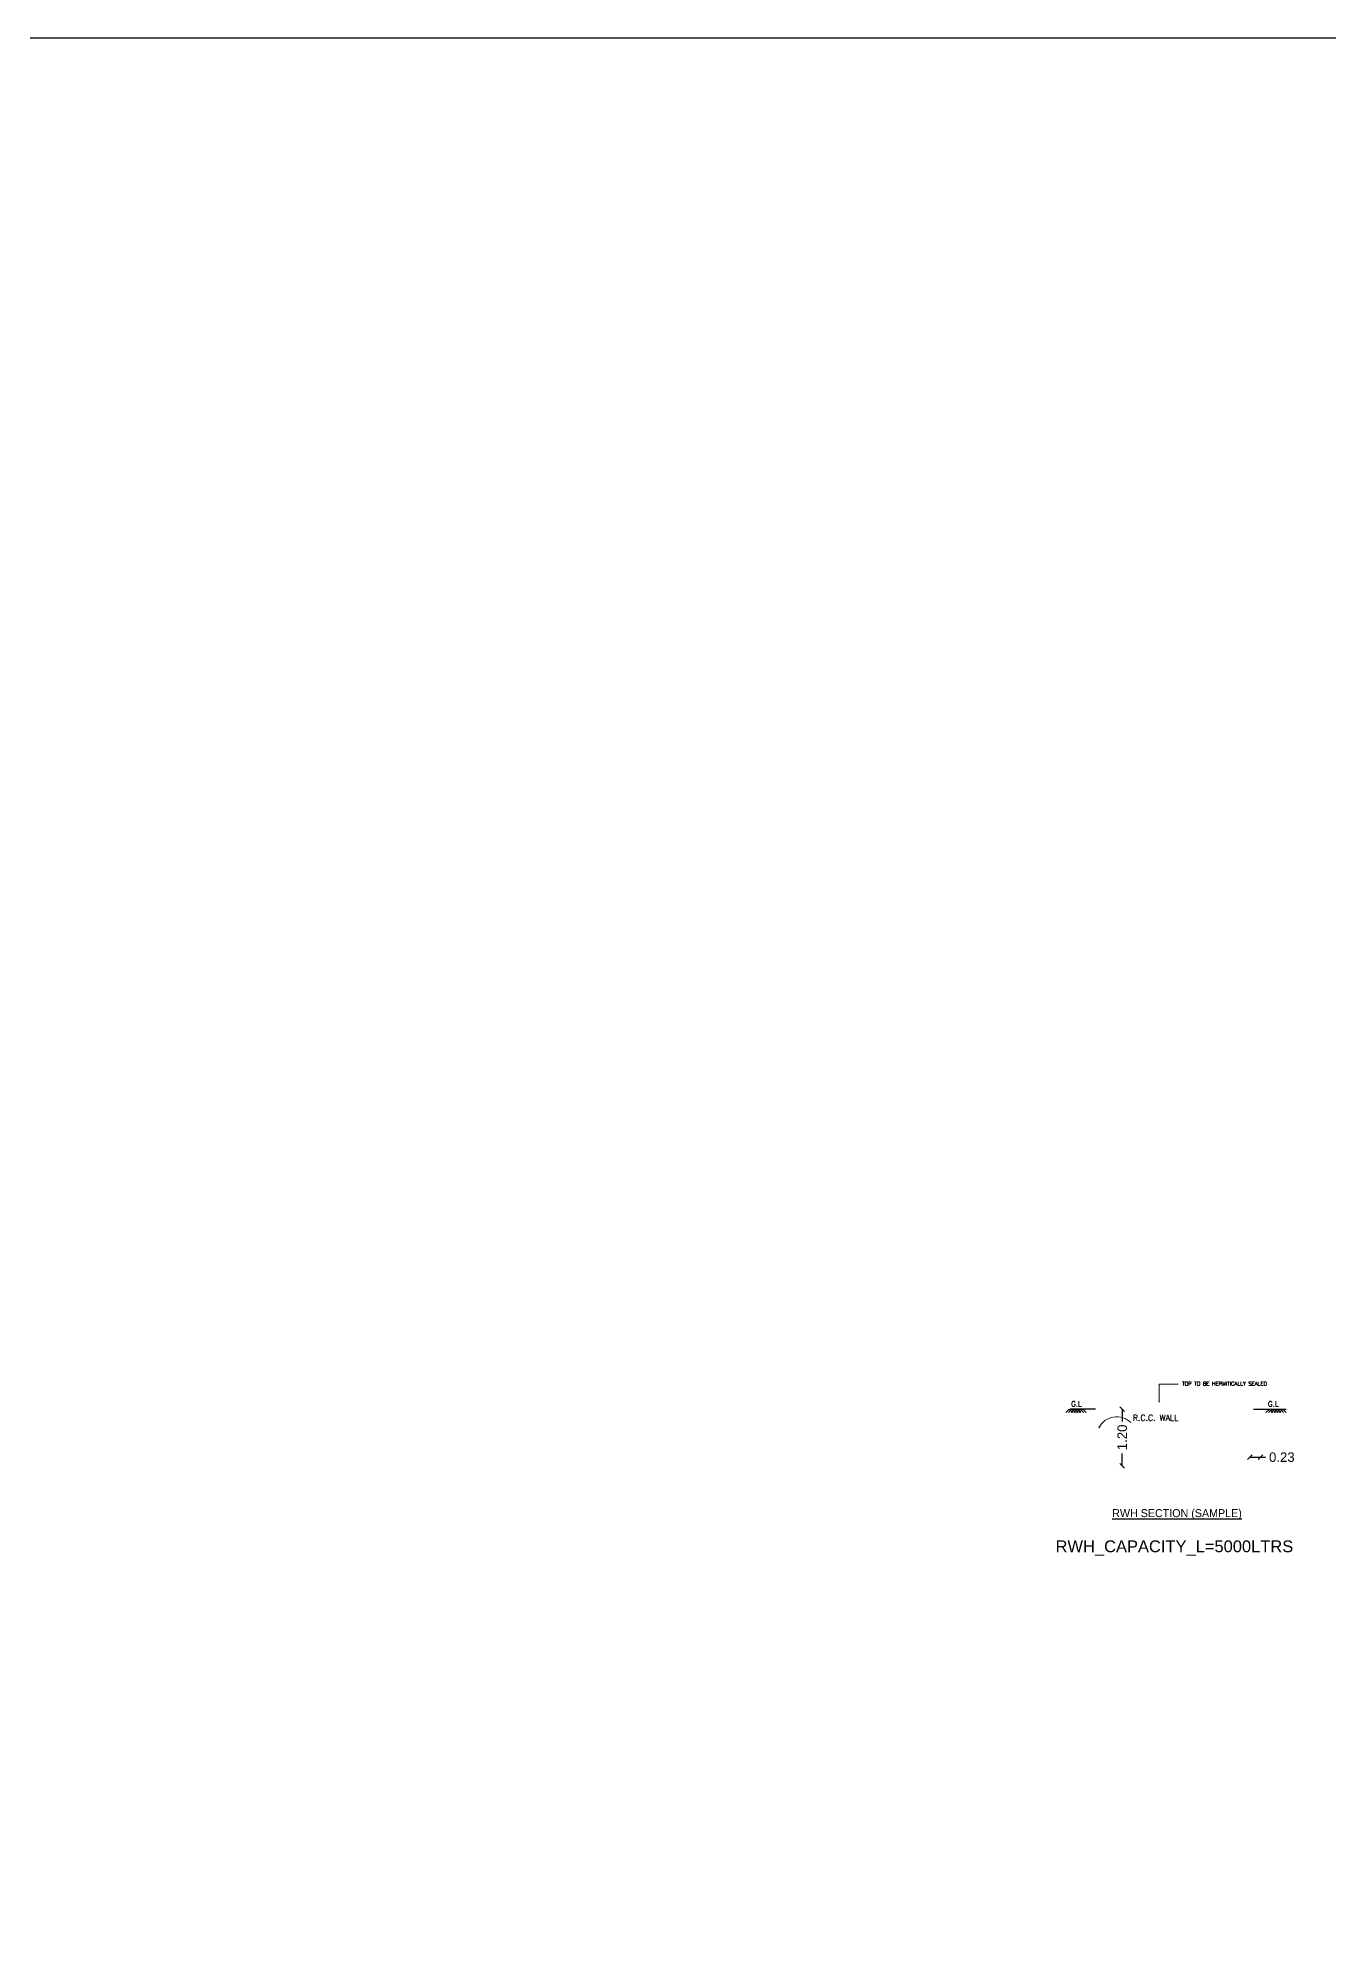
# Model space of a CAD drawing. Header units: metres. Extents: x 145568 to 146222, y 212280 to 212437.
# Drawn here: x 145595.79 to 145623.12, y 212396.46 to 212436.7 of the extents above; entities that cross this region are included whole.
import ezdxf

# ---------------------------------------------------------------- set-up
doc = ezdxf.new("R2010")
doc.units = ezdxf.units.M
doc.linetypes.add('HIDDEN', pattern=[0.375, 0.25, -0.125])
for name, color, linetype, lineweight in [('Dim', 6, 'Continuous', 9), ('FURN', 33, 'Continuous', 18), ('TEXT', 4, 'HIDDEN', 30)]:
    doc.layers.add(name, color=color, linetype=linetype, lineweight=lineweight)
for name, color, linetype in [('ED', 30, 'Continuous'), ('RWH', 130, 'Continuous'), ('TE', 7, 'Continuous'), ('WAL', 1, 'Continuous')]:
    doc.layers.add(name, color=color, linetype=linetype)
doc.styles.get("Standard").update_dxf_attribs({"font": 'arial.ttf'})
doc.styles.add('T', font='ROMAND.shx', dxfattribs={"width": 0.9, "height": 10})
doc.styles.add('T1', font='ROMANS.shx', dxfattribs={"width": 0.96, "height": 4})
doc.styles.add('UATEXT', font='GOTHIC.TTF')
doc.dimstyles.new('app', dxfattribs={"dimtxt": 0.2, "dimasz": 0.1, "dimexe": 0.18, "dimexo": 0.0625, "dimgap": 0.09, "dimtad": 0, "dimzin": 0, "dimdsep": 46, "dimtxsty": 'Standard', "dimblk": 'OBLIQUE', "dimcen": 0.09, "dimse1": 1, "dimse2": 1, "dimadec": 0, "dimazin": 0, "dimtfac": 1, "dimtofl": 0, "dimtmove": 0, "dimatfit": 3, "dimfxl": 0, "dimtolj": 1, "dimtzin": 0, "dimarcsym": 0})

# ---------------------------------------------------------------- blocks, each defined once
blk = doc.blocks.new('ARROW2')
at = {"layer": 'FURN'}
for points in [[(0, 0, 0, 1.41, 0), (-4, 4, 1.41, 1.41, 0)], [(0, 0, 0, 1.41, 0), (4, 4, 1.41, 1.41, 0)]]:
    blk.add_lwpolyline(points, format="xyseb", dxfattribs=at)
blk = doc.blocks.new('_Oblique')
at = {"color": 0, "linetype": 'ByBlock', "lineweight": -2}
blk.add_line((-0.5, -0.5), (0.5, 0.5), dxfattribs=at)
blk = doc.blocks.new('*D54')
at = {"layer": 'Defpoints', "color": 0}
for p in [(145621.696, 212406.629), (145621.467, 212406.448), (145621.696, 212406.448)]:
    blk.add_point(p, dxfattribs=at)
at = {"layer": 'ED', "color": 0, "lineweight": -2}
for p, q in [((145621.467, 212406.629), (145621.696, 212406.629)), ((145621.696, 212406.629), (145621.796, 212406.629))]:
    blk.add_line(p, q, dxfattribs=at)
at = {"layer": 'ED', "color": 0, "lineweight": -2, "xscale": 0.1, "yscale": 0.1, "zscale": 0.1, "rotation": 180}
blk.add_blockref('_Oblique', (145621.467, 212406.629), dxfattribs=at)
at = {"layer": 'ED', "color": 0, "lineweight": -2, "xscale": 0.1, "yscale": 0.1, "zscale": 0.1}
blk.add_blockref('_Oblique', (145621.696, 212406.629), dxfattribs=at)
at = {"layer": 'ED', "color": 0, "insert": (145622.145, 212406.629), "char_height": 0.2, "attachment_point": 5}
blk.add_mtext('\\A1;0.23', dxfattribs=at)
blk = doc.blocks.new('*D55')
at = {"layer": 'Defpoints', "color": 0}
for p in [(145618.271, 212407.648), (145618.763, 212407.648), (145618.271, 212406.448)]:
    blk.add_point(p, dxfattribs=at)
at = {"layer": 'RWH', "color": 0, "lineweight": -2}
for p, q in [((145618.763, 212407.648), (145618.763, 212407.388)), ((145618.763, 212406.448), (145618.763, 212406.708))]:
    blk.add_line(p, q, dxfattribs=at)
at = {"layer": 'RWH', "color": 0, "lineweight": -2, "xscale": 0.1, "yscale": 0.1, "zscale": 0.1}
for p, rotation in [((145618.763, 212407.648), 90), ((145618.763, 212406.448), 270)]:
    blk.add_blockref('_Oblique', p, dxfattribs=dict(at, rotation=rotation))
at = {"layer": 'RWH', "color": 0, "insert": (145618.763, 212407.048), "char_height": 0.2, "attachment_point": 5, "rotation": 90}
blk.add_mtext('\\A1;1.20', dxfattribs=at)

msp = doc.modelspace()

# ---------------------------------------------------------------- linework, layer by layer
at = {"color": 64}
msp.add_lwpolyline([(145567.5421, 212436.703), (146222.2739, 212436.703), (146222.2739, 212279.5715), (145567.5421, 212279.5715)], close=True, dxfattribs=at)
at = {"layer": 'Defpoints', "color": 0, "linetype": 'ByBlock'}
for p in [(145618.6323, 212407.6483), (145618.6323, 212406.4483)]:
    msp.add_point(p, dxfattribs=at)
at = {"layer": 'FURN'}
for p, q in [((145619.5435, 212408.1773), (145619.9458, 212408.1773)), ((145619.5435, 212407.7984), (145619.5435, 212408.1773))]:
    msp.add_line(p, q, dxfattribs=at)
msp.add_arc((145618.6472, 212407.065), 0.4204, 44.83645, 153.69582, dxfattribs=at)
at = {"layer": 'WAL'}
for p, q in [((145617.5679, 212407.5736), (145617.6402, 212407.6498)), ((145617.625, 212407.5736), (145617.6973, 212407.6498)), ((145617.7126, 212407.5736), (145617.6402, 212407.6498)), ((145617.6821, 212407.5736), (145617.7544, 212407.6498)), ((145617.7697, 212407.5736), (145617.6973, 212407.6498)), ((145617.7392, 212407.5736), (145617.8115, 212407.6498)), ((145617.8268, 212407.5736), (145617.7544, 212407.6498)), ((145617.7963, 212407.5736), (145617.8686, 212407.6498)), ((145617.8534, 212407.5736), (145617.9257, 212407.6498)), ((145617.941, 212407.5736), (145617.8686, 212407.6498)), ((145621.8081, 212407.5736), (145621.8805, 212407.6498)), ((145621.8652, 212407.5736), (145621.9376, 212407.6498)), ((145621.9529, 212407.5736), (145621.8805, 212407.6498)), ((145621.9223, 212407.5736), (145621.9947, 212407.6498)), ((145622.01, 212407.5736), (145621.9376, 212407.6498)), ((145621.9794, 212407.5736), (145622.0518, 212407.6498)), ((145622.0671, 212407.5736), (145621.9947, 212407.6498)), ((145622.0365, 212407.5736), (145622.1089, 212407.6498)), ((145622.1242, 212407.5736), (145622.0518, 212407.6498)), ((145622.0936, 212407.5736), (145622.166, 212407.6498)), ((145622.1813, 212407.5736), (145622.1089, 212407.6498)), ((145622.2384, 212407.5736), (145622.166, 212407.6498))]:
    msp.add_line(p, q, dxfattribs=at)
at = {"layer": 'WAL', "color": 7}
for p, q in [((145618.1947, 212407.6483), (145617.6574, 212407.6483)), ((145621.5433, 212407.6483), (145622.2359, 212407.6483))]:
    msp.add_line(p, q, dxfattribs=at)
at = {"layer": 'WAL', "color": 1}
for p, q in [((145617.8839, 212407.5736), (145617.8115, 212407.6498)), ((145617.9981, 212407.5736), (145617.9257, 212407.6498))]:
    msp.add_line(p, q, dxfattribs=at)

# ---------------------------------------------------------------- block references
at = {"layer": 'Dim', "xscale": -0.006344696969696999, "yscale": 0.006344696969696999, "zscale": 0.0063446969696914}
msp.add_blockref('ARROW2', (145619.5435, 212407.7984), dxfattribs=at)
at = {"layer": 'Dim', "xscale": -0.006344696969825, "yscale": 0.006344696969696999, "zscale": 0.0063446969696914, "rotation": 316.4060953670703}
msp.add_blockref('ARROW2', (145618.2704, 212407.2513), dxfattribs=at)

# ---------------------------------------------------------------- texts
at = {"layer": 'Dim', "color": 2, "style": 'T1', "width": 0.96}
for s, height, p in [('TOP TO BE HERMITICALLY SEALED', 0.083274, (145620.0319, 212408.146)), ('R.C.C. WALL', 0.126894, (145618.9859, 212407.4002))]:
    msp.add_text(s, height=height, dxfattribs=at).set_placement(p)
at = {"layer": 'RWH', "insert": (145619.869, 212404.7043), "char_height": 0.25, "attachment_point": 5}
msp.add_mtext_dynamic_manual_height_columns('RWH_CAPACITY_L=5000LTRS', width=9.369566, gutter_width=0.9, heights=[0], dxfattribs=at)
at = {"layer": 'TE', "color": 1, "style": 'T', "width": 0.96}
for p in [(145617.6814, 212407.7006), (145621.8518, 212407.7006)]:
    msp.add_text('G.L', height=0.1142, dxfattribs=at).set_placement(p)
at = {"layer": 'TEXT', "style": 'UATEXT'}
msp.add_text('%%URWH SECTION (SAMPLE)', height=0.169595, dxfattribs=at).set_placement((145618.5505, 212405.3588))

# ---------------------------------------------------------------- dimensions: what is measured, and where the dimension line sits
at = {"layer": 'ED'}
dim = msp.add_linear_dim(base=(145621.6956, 212406.6289), p1=(145621.4672, 212406.4483), p2=(145621.6956, 212406.4483), dimstyle='app', dxfattribs=at)
dim.commit()
dim.dimension.update_dxf_attribs({"geometry": '*D54', "text_midpoint": (145622.1453, 212406.6289)})
at = {"layer": 'RWH'}
dim = msp.add_linear_dim(base=(145618.7632, 212407.6483), p1=(145618.2709, 212406.4483), p2=(145618.2709, 212407.6483), angle=90, dimstyle='app', dxfattribs=at)
dim.commit()
dim.dimension.update_dxf_attribs({"geometry": '*D55', "text_midpoint": (145618.7632, 212407.0483)})

doc.saveas('drawing.dxf')
